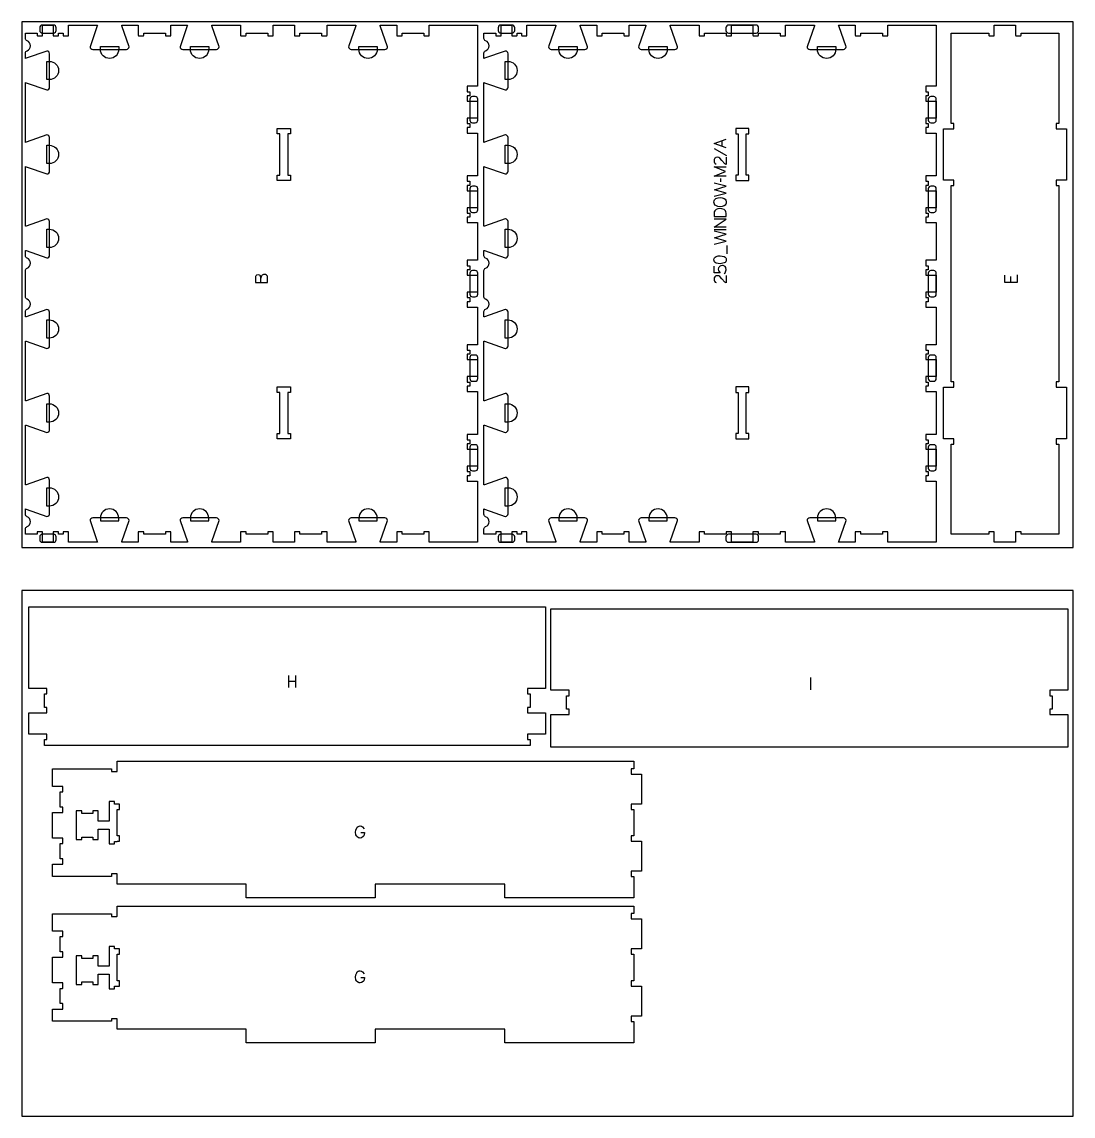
# Model space of a CAD drawing. Header units: millimetres. Extents: x -1220 to 1220, y -1930 to 4127.
# Drawn here: x -1220 to 1220, y -1930 to 610 of the extents above; entities that cross this region are included whole.
import ezdxf

# ---------------------------------------------------------------- set-up
doc = ezdxf.new("R2010")
doc.units = ezdxf.units.MM
for name, color, linetype, true_color in [('0_SHEET_SPRUCEPLY_2440X122', 1, 'Continuous', 0xff0000), ('1_ANYTOOL_1MMDEEP_LABELS_S', 2, 'Continuous', 0xffff00), ('3_ANYTOOL_CUTTHROUGH_INSID', 4, 'Continuous', 0x00ffff), ('4_ANYTOOL_CUTTHROUGH_OUTSI', 5, 'Continuous', 0x0000ff), ('5_ANYTOOL_HALF_MILL_9MM_IN', 3, 'Continuous', 0x00ff00)]:
    doc.layers.add(name, color=color, linetype=linetype, true_color=true_color)

msp = doc.modelspace()

# ---------------------------------------------------------------- linework, layer by layer
at = {"layer": '0_SHEET_SPRUCEPLY_2440X122'}
for points in [[(-1220, 610), (-1220, -610), (1220, -610), (1220, 610)], [(-1220, -710), (-1220, -1930), (1220, -1930), (1220, -710)]]:
    msp.add_lwpolyline(points, close=True, dxfattribs=at)
at = {"layer": '1_ANYTOOL_1MMDEEP_LABELS_S'}
for p, q in [((405.6, 320.8), (405.6, 334.7)), ((387, 316), (415.7, 299.9)), ((401.6, 246.7), (401.6, 238.5)), ((386.5, 127.9), (414.5, 127.9)), ((416.9, 71.3), (416.9, 90.6)), ((1074.8, 18.7), (1074.8, 5.1)), ((-601.2, -907.4), (-601.2, -935.4)), ((-584.1, -935.4), (-584.1, -907.4)), ((610.8, -912.2), (610.8, -940.2)), ((-584.1, -921.2), (-601.2, -921.2))]:
    msp.add_line(p, q, dxfattribs=at)
for points in [[(414.5, 317.6), (386.5, 327.7), (414.5, 338.1)], [(414.5, 296.2), (414.4, 279.1), (411.3, 280.6), (404.3, 288.5), (399.9, 293.5), (397.3, 295.2), (394.2, 295.7), (390.9, 295.2), (389.6, 294.4), (388.5, 293.4), (387, 290.7), (386.5, 287.4), (386.8, 284.9), (387.7, 282.7), (389.2, 280.9), (391.3, 279.5)], [(414.5, 251.5), (386.5, 251.5), (413, 262.7), (386.6, 273.9), (414.5, 273.9)], [(386.5, 205.3), (414.5, 212.5), (387.4, 220.4), (414.5, 228.3), (386.5, 235.3)], [(414.5, 133.5), (386.5, 133.5), (414.5, 152.3), (386.5, 152.3)], [(386.5, 93.9), (414.5, 101.1), (387.4, 108.9), (414.5, 116.9), (386.5, 123.9)], [(410.1, 25.9), (412, 27.6), (413.4, 29.6), (414.2, 31.8), (414.5, 34.3), (413.6, 39.7), (412.1, 41.9), (409.6, 43.5), (407.7, 44.2), (406, 44.4), (402.3, 43.9), (399.2, 42.2), (398.1, 40.9), (397.2, 39.4), (396.5, 35.7), (396.8, 33.2), (397.6, 31), (400.6, 27.1), (386.5, 27.7), (386.5, 42.9)], [(-677.7, 5.1), (-649.7, 5.1), (-649.7, 14.1), (-649.7, 16.5), (-649.8, 18.1), (-650.2, 19.5), (-651, 20.8), (-652.1, 21.8), (-654.7, 23.3), (-657.7, 23.8), (-659.5, 23.6), (-661, 23.1), (-662.2, 22.3), (-663.1, 21.1), (-664.5, 18.2), (-665.1, 14.9)], [(-665, 5.1), (-665.1, 14.9), (-666.5, 20.2), (-667.3, 21.3), (-668.5, 22), (-671.7, 22.6), (-674.3, 22.2), (-675.4, 21.7), (-676.2, 21), (-676.9, 20.1), (-677.4, 19.1), (-677.7, 16.3), (-677.7, 5.1)], [(414.5, 21.3), (414.4, 4.3), (411.3, 5.7), (404.3, 13.6), (399.9, 18.7), (397.3, 20.4), (394.2, 20.9), (390.9, 20.3), (389.6, 19.6), (388.5, 18.5), (387, 15.9), (386.5, 12.6), (386.8, 10), (387.7, 7.8), (389.2, 6.1), (391.3, 4.7)], [(1089.8, 22.7), (1089.8, 5.1), (1061.8, 5.1), (1061.8, 21.7)], [(-433.6, -1271.6), (-424.5, -1271.6), (-425.4, -1277.2), (-426.5, -1279.4), (-428, -1281.2), (-431.4, -1283.7), (-435.1, -1284.5), (-437, -1284.3), (-438.8, -1283.7), (-442.2, -1281.2), (-443.6, -1279.4), (-444.6, -1277), (-445.4, -1271), (-444.8, -1266), (-442.9, -1261.2), (-441.5, -1259.1), (-439.6, -1257.7), (-437.2, -1256.8), (-434.5, -1256.5), (-431.5, -1257), (-429.1, -1258.6), (-425.6, -1263.4)], [(-433.6, -1607.9), (-424.5, -1607.9), (-425.4, -1613.5), (-426.5, -1615.7), (-428, -1617.5), (-431.4, -1620), (-435.1, -1620.8), (-437, -1620.6), (-438.8, -1620), (-442.2, -1617.5), (-443.6, -1615.6), (-444.6, -1613.3), (-445.4, -1607.2), (-444.8, -1602.3), (-442.9, -1597.5), (-441.5, -1595.4), (-439.6, -1593.9), (-437.2, -1593.1), (-434.5, -1592.8), (-431.5, -1593.3), (-429.1, -1594.9), (-425.6, -1599.7)]]:
    msp.add_lwpolyline(points, dxfattribs=at)
for points in [[(386.2, 191.9), (386.6, 194.5), (387.6, 196.7), (391.1, 199.9), (395.8, 201.7), (400.7, 202.3), (405.4, 201.7), (410.2, 199.7), (412.3, 198.3), (413.8, 196.4), (414.7, 194.2), (415, 191.6), (414.7, 188.9), (413.8, 186.7), (412.2, 184.8), (410.1, 183.3), (405.3, 181.3), (400.4, 180.7), (395.4, 181.4), (390.7, 183.4), (388.7, 184.9), (387.3, 186.9), (386.5, 189.2)], [(386.5, 157.9), (414.5, 157.9), (414.4, 165.9), (414.1, 168.7), (413.2, 171.1), (411.8, 173), (409.8, 174.5), (405, 176.3), (399.9, 176.9), (395.6, 176.4), (391.6, 174.6), (388.1, 171.3), (387.2, 169.4)], [(386.3, 57.8), (386.6, 60.4), (387.7, 62.5), (389.3, 64.1), (391.3, 65.4), (396, 66.9), (400.9, 67.3), (410.1, 65.3), (412.2, 64.1), (413.6, 62.5), (414.5, 60.4), (414.8, 57.8), (414.5, 55.3), (413.6, 53.2), (412.1, 51.6), (410.1, 50.4), (400.8, 48.4), (396, 48.8), (391.3, 50.3), (389.3, 51.6), (387.7, 53.2), (386.6, 55.3)]]:
    msp.add_lwpolyline(points, close=True, dxfattribs=at)
at = {"layer": '3_ANYTOOL_CUTTHROUGH_INSID'}
for points in [[(-596.8, 254.5), (-596.8, 242), (-627.3, 242), (-627.3, 254.5), (-621.3, 254.5), (-621.3, 350), (-627.3, 350), (-627.3, 362.5), (-596.8, 362.5), (-596.8, 350), (-602.8, 350), (-602.8, 254.5)], [(436.9, 242), (467.4, 242), (467.4, 254.5), (461.4, 254.5), (461.4, 350), (467.4, 350), (467.4, 362.5), (436.9, 362.5), (436.9, 350), (442.9, 350), (442.9, 254.5), (436.9, 254.5)], [(-627.3, -237.5), (-596.8, -237.5), (-596.8, -250), (-602.8, -250), (-602.8, -345.5), (-596.8, -345.5), (-596.8, -358), (-627.3, -358), (-627.3, -345.5), (-621.3, -345.5), (-621.3, -250), (-627.3, -250)], [(467.4, -250), (467.4, -237.5), (436.9, -237.5), (436.9, -250), (442.9, -250), (442.9, -345.5), (436.9, -345.5), (436.9, -358), (467.4, -358), (467.4, -345.5), (461.4, -345.5), (461.4, -250)], [(-999.7, -1205.6), (-999.7, -1205.7), (-1005.2, -1205.7), (-1005.2, -1199.7), (-1017.7, -1199.7), (-1017.7, -1245.6), (-1043.2, -1245.6), (-1043.2, -1221.6), (-1055.7, -1221.6), (-1055.7, -1227.6), (-1081.2, -1227.6), (-1081.2, -1221.6), (-1093.7, -1221.6), (-1093.7, -1288.1), (-1081.2, -1288.1), (-1081.2, -1282.1), (-1055.7, -1282.1), (-1055.7, -1288.1), (-1043.2, -1288.1), (-1043.2, -1264.1), (-1017.7, -1264.1), (-1017.7, -1298.2), (-1005.2, -1298.2), (-1005.2, -1292.2), (-999.2, -1292.2), (-999.2, -1292.1), (-993.2, -1292.1), (-993.2, -1279.6), (-999.2, -1279.6), (-999.2, -1218.1), (-993.2, -1218.1), (-993.2, -1205.6)], [(-999.7, -1541.9), (-999.7, -1542), (-1005.2, -1542), (-1005.2, -1536), (-1017.7, -1536), (-1017.7, -1581.9), (-1043.2, -1581.9), (-1043.2, -1557.9), (-1055.7, -1557.9), (-1055.7, -1563.9), (-1081.2, -1563.9), (-1081.2, -1557.9), (-1093.7, -1557.9), (-1093.7, -1624.4), (-1081.2, -1624.4), (-1081.2, -1618.4), (-1055.7, -1618.4), (-1055.7, -1624.4), (-1043.2, -1624.4), (-1043.2, -1600.4), (-1017.7, -1600.4), (-1017.7, -1634.5), (-1005.2, -1634.5), (-1005.2, -1628.5), (-999.2, -1628.5), (-999.2, -1628.4), (-993.2, -1628.4), (-993.2, -1615.9), (-999.2, -1615.9), (-999.2, -1554.4), (-993.2, -1554.4), (-993.2, -1541.9)]]:
    msp.add_lwpolyline(points, close=True, dxfattribs=at)
at = {"layer": '4_ANYTOOL_CUTTHROUGH_OUTSI'}
for points in [[(-1211.8, -567.1, -0.317837), (-1208, -561.7, 0.707107), (-1208, -538.6, -0.317837), (-1211.8, -533.1), (-1211.8, -520.7), (-1210.4, -521), (-1162.1, -537.9), (-1162.1, -537.9, 0.414214), (-1155.8, -531.6), (-1155.8, -453.6, 0.414214), (-1162.1, -447.4), (-1162.1, -447.4), (-1210.4, -464.3), (-1211.8, -464.5), (-1211.8, -325.8), (-1210.4, -326.1), (-1162.1, -343), (-1162.1, -343, 0.414214), (-1155.8, -336.7), (-1155.8, -258.7, 0.414214), (-1162.1, -252.5), (-1162.1, -252.5), (-1210.4, -269.4), (-1211.8, -269.6), (-1211.8, -130.9), (-1210.4, -131.2), (-1162.1, -148.1), (-1162.1, -148.1, 0.414214), (-1155.8, -141.8), (-1155.8, -63.8, 0.414214), (-1162.1, -57.6), (-1162.1, -57.6), (-1210.4, -74.5), (-1211.8, -74.7), (-1211.8, -62.3, -0.317837), (-1208, -56.9, 0.707107), (-1208, -33.8, -0.317837), (-1211.8, -28.4), (-1211.8, 32.9, -0.317837), (-1208, 38.3, 0.707107), (-1208, 61.4, -0.317837), (-1211.8, 66.9), (-1211.8, 79.3), (-1210.4, 79), (-1162.1, 62.1), (-1162.1, 62.1, 0.414214), (-1155.8, 68.4), (-1155.8, 146.4, 0.414214), (-1162.1, 152.6), (-1162.1, 152.6), (-1210.4, 135.7), (-1211.8, 135.5), (-1211.8, 274.2), (-1210.4, 273.9), (-1162.1, 257), (-1162.1, 257, 0.414214), (-1155.8, 263.3), (-1155.8, 341.3, 0.414214), (-1162.1, 347.5), (-1162.1, 347.5), (-1210.4, 330.6), (-1211.8, 330.4), (-1211.8, 469.1), (-1210.4, 468.8), (-1162.1, 451.9), (-1162.1, 451.9, 0.414214), (-1155.8, 458.2), (-1155.8, 536.2, 0.414214), (-1162.1, 542.4), (-1162.1, 542.4), (-1210.4, 525.5), (-1211.8, 525.3), (-1211.8, 537.7, -0.317837), (-1208, 543.1, 0.707107), (-1208, 566.2, -0.317837), (-1211.8, 571.6), (-1211.8, 584), (-1184.3, 584), (-1184.3, 578.3, 0.414214), (-1184.1, 578), (-1172.1, 578, 0.414214), (-1171.8, 578.3), (-1171.8, 602), (-1147.3, 602), (-1147.3, 578.3, 0.414214), (-1147.1, 578), (-1135.1, 578, 0.414214), (-1134.8, 578.3), (-1134.8, 584), (-1124.3, 584), (-1124.3, 578.3, 0.414214), (-1124.1, 578), (-1112.1, 578, 0.414214), (-1111.8, 578.3), (-1111.8, 602), (-1044.6, 602), (-1044.9, 600.6), (-1061.8, 552.3), (-1061.8, 552.3, 0.414214), (-1055.5, 546), (-977.5, 546, 0.414214), (-971.3, 552.3), (-971.3, 552.3), (-988.2, 600.6), (-988.4, 602), (-949.8, 602), (-949.8, 578.3, 0.414214), (-949.6, 578), (-937.6, 578, 0.414214), (-937.3, 578.3), (-937.3, 584), (-886.8, 584), (-886.8, 578.3, 0.414214), (-886.6, 578), (-874.6, 578, 0.414214), (-874.3, 578.3), (-874.3, 602), (-835.7, 602), (-836, 600.6), (-852.8, 552.3), (-852.9, 552.3, 0.414214), (-846.6, 546), (-768.6, 546, 0.414214), (-762.4, 552.3), (-762.4, 552.3), (-779.3, 600.6), (-779.5, 602), (-712.3, 602), (-712.3, 578.3, 0.414214), (-712.1, 578), (-700.1, 578, 0.414214), (-699.8, 578.3), (-699.8, 584), (-649.3, 584), (-649.3, 578.3, 0.414214), (-649.1, 578), (-637.1, 578, 0.414214), (-636.8, 578.3), (-636.8, 602), (-587.3, 602), (-587.3, 578.3, 0.414214), (-587.1, 578), (-575.1, 578, 0.414214), (-574.8, 578.3), (-574.8, 584), (-524.3, 584), (-524.3, 578.3, 0.414214), (-524.1, 578), (-512.1, 578, 0.414214), (-511.8, 578.3), (-511.8, 602), (-444.6, 602), (-444.9, 600.6), (-461.8, 552.3), (-461.8, 552.3, 0.414214), (-455.5, 546), (-377.5, 546, 0.414214), (-371.3, 552.3), (-371.3, 552.3), (-388.2, 600.6), (-388.4, 602), (-349.8, 602), (-349.8, 578.3, 0.414214), (-349.6, 578), (-337.6, 578, 0.414214), (-337.3, 578.3), (-337.3, 584), (-286.8, 584), (-286.8, 578.3, 0.414214), (-286.6, 578), (-274.6, 578, 0.414214), (-274.3, 578.3), (-274.3, 602), (-162.3, 602), (-162.3, 460.5), (-186.1, 460.5, 0.414214), (-186.3, 460.3), (-186.3, 448.3, 0.414214), (-186.1, 448), (-180.3, 448), (-180.3, 438.5), (-186.1, 438.5, 0.414214), (-186.3, 438.3), (-186.3, 426.3, 0.414214), (-186.1, 426), (-162.3, 426), (-162.3, 386.5), (-186.1, 386.5, 0.414214), (-186.3, 386.3), (-186.3, 374.3, 0.414214), (-186.1, 374), (-180.3, 374), (-180.3, 364.5), (-186.1, 364.5, 0.414214), (-186.3, 364.3), (-186.3, 352.3, 0.414214), (-186.1, 352), (-162.3, 352), (-162.3, 252.5), (-186.1, 252.5, 0.414214), (-186.3, 252.3), (-186.3, 240.3, 0.414214), (-186.1, 240), (-180.3, 240), (-180.3, 230.5), (-186.1, 230.5, 0.414214), (-186.3, 230.3), (-186.3, 218.3, 0.414214), (-186.1, 218), (-162.3, 218), (-162.3, 178.5), (-186.1, 178.5, 0.414214), (-186.3, 178.3), (-186.3, 166.3, 0.414214), (-186.1, 166), (-180.3, 166), (-180.3, 156.5), (-186.1, 156.5, 0.414214), (-186.3, 156.3), (-186.3, 144.3, 0.414214), (-186.1, 144), (-162.3, 144), (-162.3, 56.5), (-186.1, 56.5, 0.414214), (-186.3, 56.3), (-186.3, 44.3, 0.414214), (-186.1, 44), (-180.3, 44), (-180.3, 34.5), (-186.1, 34.5, 0.414214), (-186.3, 34.3), (-186.3, 22.3, 0.414214), (-186.1, 22), (-162.3, 22), (-162.3, -17.5), (-186.1, -17.5, 0.414214), (-186.3, -17.7), (-186.3, -29.7, 0.414214), (-186.1, -30), (-180.3, -30), (-180.3, -39.5), (-186.1, -39.5, 0.414214), (-186.3, -39.7), (-186.3, -51.7, 0.414214), (-186.1, -52), (-162.3, -52), (-162.3, -139.5), (-186.1, -139.5, 0.414214), (-186.3, -139.7), (-186.3, -151.7, 0.414214), (-186.1, -152), (-180.3, -152), (-180.3, -161.5), (-186.1, -161.5, 0.414214), (-186.3, -161.7), (-186.3, -173.7, 0.414214), (-186.1, -174), (-162.3, -174), (-162.3, -213.5), (-186.1, -213.5, 0.414214), (-186.3, -213.7), (-186.3, -225.7, 0.414214), (-186.1, -226), (-180.3, -226), (-180.3, -235.5), (-186.1, -235.5, 0.414214), (-186.3, -235.7), (-186.3, -247.7, 0.414214), (-186.1, -248), (-162.3, -248), (-162.3, -347.5), (-186.1, -347.5, 0.414214), (-186.3, -347.7), (-186.3, -359.7, 0.414214), (-186.1, -360), (-180.3, -360), (-180.3, -369.5), (-186.1, -369.5, 0.414214), (-186.3, -369.7), (-186.3, -381.7, 0.414214), (-186.1, -382), (-162.3, -382), (-162.3, -421.5), (-186.1, -421.5, 0.414214), (-186.3, -421.7), (-186.3, -433.7, 0.414214), (-186.1, -434), (-180.3, -434), (-180.3, -443.5), (-186.1, -443.5, 0.414214), (-186.3, -443.7), (-186.3, -455.7, 0.414214), (-186.1, -456), (-162.3, -456), (-162.3, -597.5), (-274.3, -597.5), (-274.3, -573.7, 0.414214), (-274.6, -573.5), (-286.6, -573.5, 0.414214), (-286.8, -573.7), (-286.8, -579.5), (-337.3, -579.5), (-337.3, -573.7, 0.414214), (-337.6, -573.5), (-349.6, -573.5, 0.414214), (-349.8, -573.7), (-349.8, -597.5), (-388.4, -597.5), (-388.2, -596.1), (-371.3, -547.8), (-371.3, -547.7, 0.414214), (-377.5, -541.5), (-455.5, -541.5, 0.414214), (-461.8, -547.7), (-461.8, -547.8), (-444.9, -596.1), (-444.6, -597.5), (-511.8, -597.5), (-511.8, -573.7, 0.414214), (-512.1, -573.5), (-524.1, -573.5, 0.414214), (-524.3, -573.7), (-524.3, -579.5), (-574.8, -579.5), (-574.8, -573.7, 0.414214), (-575.1, -573.5), (-587.1, -573.5, 0.414214), (-587.3, -573.7), (-587.3, -597.5), (-636.8, -597.5), (-636.8, -573.7, 0.414214), (-637.1, -573.5), (-649.1, -573.5, 0.414214), (-649.3, -573.7), (-649.3, -579.5), (-699.8, -579.5), (-699.8, -573.7, 0.414214), (-700.1, -573.5), (-712.1, -573.5, 0.414214), (-712.3, -573.7), (-712.3, -597.5), (-779.5, -597.5), (-779.3, -596.1), (-762.4, -547.8), (-762.4, -547.7, 0.414214), (-768.6, -541.5), (-846.6, -541.5, 0.414214), (-852.9, -547.7), (-852.8, -547.8), (-835.9, -596.1), (-835.7, -597.5), (-874.3, -597.5), (-874.3, -573.7, 0.414214), (-874.6, -573.5), (-886.6, -573.5, 0.414214), (-886.8, -573.7), (-886.8, -579.5), (-937.3, -579.5), (-937.3, -573.7, 0.414214), (-937.6, -573.5), (-949.6, -573.5, 0.414214), (-949.8, -573.7), (-949.8, -597.5), (-988.4, -597.5), (-988.2, -596.1), (-971.3, -547.8), (-971.3, -547.7, 0.414214), (-977.5, -541.5), (-1055.5, -541.5, 0.414214), (-1061.8, -547.7), (-1061.8, -547.8), (-1044.9, -596.1), (-1044.6, -597.5), (-1111.8, -597.5), (-1111.8, -573.7, 0.414214), (-1112.1, -573.5), (-1124.1, -573.5, 0.414214), (-1124.3, -573.7), (-1124.3, -579.5), (-1134.8, -579.5), (-1134.8, -573.7, 0.414214), (-1135.1, -573.5), (-1147.1, -573.5, 0.414214), (-1147.3, -573.7), (-1147.3, -597.5), (-1171.8, -597.5), (-1171.8, -573.7, 0.414214), (-1172.1, -573.5), (-1184.1, -573.5, 0.414214), (-1184.3, -573.7), (-1184.3, -579.5), (-1211.8, -579.5)], [(19.6, 602), (19.4, 600.6), (2.5, 552.3), (2.5, 552.3, 0.414214), (8.7, 546), (86.7, 546, 0.414214), (93, 552.3), (93, 552.3), (76.1, 600.6), (75.8, 602), (114.4, 602), (114.4, 578.3, 0.414214), (114.7, 578), (126.7, 578, 0.414214), (126.9, 578.3), (126.9, 584), (177.4, 584), (177.4, 578.3, 0.414214), (177.7, 578), (189.7, 578, 0.414214), (189.9, 578.3), (189.9, 602), (228.5, 602), (228.3, 600.6), (211.4, 552.3), (211.4, 552.3, 0.414214), (217.6, 546), (295.6, 546, 0.414214), (301.9, 552.3), (301.9, 552.3), (285, 600.6), (284.8, 602), (351.9, 602), (351.9, 578.3, 0.414214), (352.2, 578), (364.2, 578, 0.414214), (364.4, 578.3), (364.4, 584), (414.9, 584), (414.9, 578.3, 0.414214), (415.2, 578), (427.2, 578, 0.414214), (427.4, 578.3), (427.4, 602), (476.9, 602), (476.9, 578.3, 0.414214), (477.2, 578), (489.2, 578, 0.414214), (489.4, 578.3), (489.4, 584), (539.9, 584), (539.9, 578.3, 0.414214), (540.2, 578), (552.2, 578, 0.414214), (552.4, 578.3), (552.4, 602), (619.6, 602), (619.4, 600.6), (602.5, 552.3), (602.5, 552.3, 0.414214), (608.7, 546), (686.7, 546, 0.414214), (693, 552.3), (693, 552.3), (676.1, 600.6), (675.8, 602), (714.4, 602), (714.4, 578.3, 0.414214), (714.7, 578), (726.7, 578, 0.414214), (726.9, 578.3), (726.9, 584), (777.4, 584), (777.4, 578.3, 0.414214), (777.7, 578), (789.7, 578, 0.414214), (789.9, 578.3), (789.9, 602), (901.9, 602), (901.9, 460.5), (878.2, 460.5, 0.414214), (877.9, 460.3), (877.9, 448.3, 0.414214), (878.2, 448), (883.9, 448), (883.9, 438.5), (878.2, 438.5, 0.414214), (877.9, 438.3), (877.9, 426.3, 0.414214), (878.2, 426), (901.9, 426), (901.9, 386.5), (878.2, 386.5, 0.414214), (877.9, 386.3), (877.9, 374.3, 0.414214), (878.2, 374), (883.9, 374), (883.9, 364.5), (878.2, 364.5, 0.414214), (877.9, 364.3), (877.9, 352.3, 0.414214), (878.2, 352), (901.9, 352), (901.9, 252.5), (878.2, 252.5, 0.414214), (877.9, 252.3), (877.9, 240.3, 0.414214), (878.2, 240), (883.9, 240), (883.9, 230.5), (878.2, 230.5, 0.414214), (877.9, 230.3), (877.9, 218.3, 0.414214), (878.2, 218), (901.9, 218), (901.9, 178.5), (878.2, 178.5, 0.414214), (877.9, 178.3), (877.9, 166.3, 0.414214), (878.2, 166), (883.9, 166), (883.9, 156.5), (878.2, 156.5, 0.414214), (877.9, 156.3), (877.9, 144.3, 0.414214), (878.2, 144), (901.9, 144), (901.9, 56.5), (878.2, 56.5, 0.414214), (877.9, 56.3), (877.9, 44.3, 0.414214), (878.2, 44), (883.9, 44), (883.9, 34.5), (878.2, 34.5, 0.414214), (877.9, 34.3), (877.9, 22.3, 0.414214), (878.2, 22), (901.9, 22), (901.9, -17.5), (878.2, -17.5, 0.414214), (877.9, -17.7), (877.9, -29.7, 0.414214), (878.2, -30), (883.9, -30), (883.9, -39.5), (878.2, -39.5, 0.414214), (877.9, -39.7), (877.9, -51.7, 0.414214), (878.2, -52), (901.9, -52), (901.9, -139.5), (878.2, -139.5, 0.414214), (877.9, -139.7), (877.9, -151.7, 0.414214), (878.2, -152), (883.9, -152), (883.9, -161.5), (878.2, -161.5, 0.414214), (877.9, -161.7), (877.9, -173.7, 0.414214), (878.2, -174), (901.9, -174), (901.9, -213.5), (878.2, -213.5, 0.414214), (877.9, -213.7), (877.9, -225.7, 0.414214), (878.2, -226), (883.9, -226), (883.9, -235.5), (878.2, -235.5, 0.414214), (877.9, -235.7), (877.9, -247.7, 0.414214), (878.2, -248), (901.9, -248), (901.9, -347.5), (878.2, -347.5, 0.414214), (877.9, -347.7), (877.9, -359.7, 0.414214), (878.2, -360), (883.9, -360), (883.9, -369.5), (878.2, -369.5, 0.414214), (877.9, -369.7), (877.9, -381.7, 0.414214), (878.2, -382), (901.9, -382), (901.9, -421.5), (878.2, -421.5, 0.414214), (877.9, -421.7), (877.9, -433.7, 0.414214), (878.2, -434), (883.9, -434), (883.9, -443.5), (878.2, -443.5, 0.414214), (877.9, -443.7), (877.9, -455.7, 0.414214), (878.2, -456), (901.9, -456), (901.9, -597.5), (789.9, -597.5), (789.9, -573.7, 0.414214), (789.7, -573.5), (777.7, -573.5, 0.414214), (777.4, -573.7), (777.4, -579.5), (726.9, -579.5), (726.9, -573.7, 0.414214), (726.7, -573.5), (714.7, -573.5, 0.414214), (714.4, -573.7), (714.4, -597.5), (675.8, -597.5), (676.1, -596.1), (693, -547.8), (693, -547.7, 0.414214), (686.7, -541.5), (608.7, -541.5, 0.414214), (602.5, -547.7), (602.5, -547.8), (619.4, -596.1), (619.6, -597.5), (552.4, -597.5), (552.4, -573.7, 0.414214), (552.2, -573.5), (540.2, -573.5, 0.414214), (539.9, -573.7), (539.9, -579.5), (489.4, -579.5), (489.4, -573.7, 0.414214), (489.2, -573.5), (477.2, -573.5, 0.414214), (476.9, -573.7), (476.9, -597.5), (427.4, -597.5), (427.4, -573.7, 0.414214), (427.2, -573.5), (415.2, -573.5, 0.414214), (414.9, -573.7), (414.9, -579.5), (364.4, -579.5), (364.4, -573.7, 0.414214), (364.2, -573.5), (352.2, -573.5, 0.414214), (351.9, -573.7), (351.9, -597.5), (284.8, -597.5), (285, -596.1), (301.9, -547.8), (301.9, -547.7, 0.414214), (295.6, -541.5), (217.6, -541.5, 0.414214), (211.4, -547.7), (211.4, -547.8), (228.3, -596.1), (228.5, -597.5), (189.9, -597.5), (189.9, -573.7, 0.414214), (189.7, -573.5), (177.7, -573.5, 0.414214), (177.4, -573.7), (177.4, -579.5), (126.9, -579.5), (126.9, -573.7, 0.414214), (126.7, -573.5), (114.7, -573.5, 0.414214), (114.4, -573.7), (114.4, -597.5), (75.8, -597.5), (76.1, -596.1), (93, -547.8), (93, -547.7, 0.414214), (86.7, -541.5), (8.7, -541.5, 0.414214), (2.5, -547.7), (2.5, -547.8), (19.4, -596.1), (19.6, -597.5), (-47.6, -597.5), (-47.6, -573.7, 0.414214), (-47.8, -573.5), (-59.8, -573.5, 0.414214), (-60.1, -573.7), (-60.1, -579.5), (-70.6, -579.5), (-70.6, -573.7, 0.414214), (-70.8, -573.5), (-82.8, -573.5, 0.414214), (-83.1, -573.7), (-83.1, -597.5), (-107.6, -597.5), (-107.6, -573.7, 0.414214), (-107.8, -573.5), (-119.8, -573.5, 0.414214), (-120.1, -573.7), (-120.1, -579.5), (-147.6, -579.5), (-147.6, -567.1, -0.317837), (-143.7, -561.7, 0.707107), (-143.7, -538.6, -0.317837), (-147.6, -533.1), (-147.6, -520.7), (-146.2, -521), (-97.9, -537.9), (-97.8, -537.9, 0.414214), (-91.6, -531.6), (-91.6, -453.6, 0.414214), (-97.8, -447.4), (-97.9, -447.4), (-146.2, -464.3), (-147.6, -464.5), (-147.6, -325.8), (-146.2, -326.1), (-97.9, -343), (-97.8, -343, 0.414214), (-91.6, -336.7), (-91.6, -258.7, 0.414214), (-97.8, -252.5), (-97.9, -252.5), (-146.2, -269.4), (-147.6, -269.6), (-147.6, -130.9), (-146.2, -131.2), (-97.9, -148.1), (-97.8, -148.1, 0.414214), (-91.6, -141.8), (-91.6, -63.8, 0.414214), (-97.8, -57.6), (-97.9, -57.6), (-146.2, -74.5), (-147.6, -74.7), (-147.6, -62.3, -0.317837), (-143.7, -56.9, 0.707107), (-143.7, -33.8, -0.317837), (-147.6, -28.4), (-147.6, 32.9, -0.317837), (-143.7, 38.3, 0.707107), (-143.7, 61.4, -0.317837), (-147.6, 66.9), (-147.6, 79.3), (-146.2, 79), (-97.9, 62.1), (-97.8, 62.1, 0.414214), (-91.6, 68.4), (-91.6, 146.4, 0.414214), (-97.8, 152.6), (-97.9, 152.6), (-146.2, 135.7), (-147.6, 135.5), (-147.6, 274.2), (-146.2, 273.9), (-97.9, 257), (-97.8, 257, 0.414214), (-91.6, 263.3), (-91.6, 341.3, 0.414214), (-97.8, 347.5), (-97.9, 347.5), (-146.2, 330.6), (-147.6, 330.4), (-147.6, 469.1), (-146.2, 468.8), (-97.9, 451.9), (-97.8, 451.9, 0.414214), (-91.6, 458.2), (-91.6, 536.2, 0.414214), (-97.8, 542.4), (-97.9, 542.4), (-146.2, 525.5), (-147.6, 525.3), (-147.6, 537.7, -0.317837), (-143.7, 543.1, 0.707107), (-143.7, 566.2, -0.317837), (-147.6, 571.6), (-147.6, 584), (-120.1, 584), (-120.1, 578.3, 0.414214), (-119.8, 578), (-107.8, 578, 0.414214), (-107.6, 578.3), (-107.6, 602), (-83.1, 602), (-83.1, 578.3, 0.414214), (-82.8, 578), (-70.8, 578, 0.414214), (-70.6, 578.3), (-70.6, 584), (-60.1, 584), (-60.1, 578.3, 0.414214), (-59.8, 578), (-47.8, 578, 0.414214), (-47.6, 578.3), (-47.6, 602)], [(942.8, 230, 0.414214), (943.1, 230.3), (943.1, 242.3, 0.414214), (942.8, 242.5), (919.1, 242.5), (919.1, 362), (942.8, 362, 0.414214), (943.1, 362.3), (943.1, 374.3, 0.414214), (942.8, 374.5), (937.1, 374.5), (937.1, 584), (1024.6, 584), (1024.6, 578.3, 0.414214), (1024.8, 578), (1036.8, 578, 0.414214), (1037.1, 578.3), (1037.1, 602), (1086.6, 602), (1086.6, 578.3, 0.414214), (1086.8, 578), (1098.8, 578, 0.414214), (1099.1, 578.3), (1099.1, 584), (1186.6, 584), (1186.6, 374.5), (1180.8, 374.5, 0.414214), (1180.6, 374.3), (1180.6, 362.3, 0.414214), (1180.8, 362), (1204.6, 362), (1204.6, 242.5), (1180.8, 242.5, 0.414214), (1180.6, 242.3), (1180.6, 230.3, 0.414214), (1180.8, 230), (1186.6, 230), (1186.6, -225.5), (1180.8, -225.5, 0.414214), (1180.6, -225.7), (1180.6, -237.7, 0.414214), (1180.8, -238), (1204.6, -238), (1204.6, -357.5), (1180.8, -357.5, 0.414214), (1180.6, -357.7), (1180.6, -369.7, 0.414214), (1180.8, -370), (1186.6, -370), (1186.6, -579.5), (1099.1, -579.5), (1099.1, -573.7, 0.414214), (1098.8, -573.5), (1086.8, -573.5, 0.414214), (1086.6, -573.7), (1086.6, -597.5), (1037.1, -597.5), (1037.1, -573.7, 0.414214), (1036.8, -573.5), (1024.8, -573.5, 0.414214), (1024.6, -573.7), (1024.6, -579.5), (937.1, -579.5), (937.1, -370), (942.8, -370, 0.414214), (943.1, -369.7), (943.1, -357.7, 0.414214), (942.8, -357.5), (919.1, -357.5), (919.1, -238), (942.8, -238, 0.414214), (943.1, -237.7), (943.1, -225.7, 0.414214), (942.8, -225.5), (937.1, -225.5), (937.1, 230)], [(-46, -1043.6, 0.414214), (-46.3, -1043.9), (-46.3, -1055.9, 0.414214), (-46, -1056.1), (-40.3, -1056.1), (-40.3, -1069.6), (-1167.8, -1069.6), (-1167.8, -1056.1), (-1162, -1056.1, 0.414214), (-1161.8, -1055.9), (-1161.8, -1043.9, 0.414214), (-1162, -1043.6), (-1203.8, -1043.6), (-1203.8, -994.1), (-1162, -994.1, 0.414214), (-1161.8, -993.9), (-1161.8, -981.9, 0.414214), (-1162, -981.6), (-1167.8, -981.6), (-1167.8, -950.1), (-1162, -950.1, 0.414214), (-1161.8, -949.9), (-1161.8, -937.9, 0.414214), (-1162, -937.6), (-1203.8, -937.6), (-1203.8, -748.1), (-4.3, -748.1), (-4.3, -937.6), (-46, -937.6, 0.414214), (-46.3, -937.9), (-46.3, -949.9, 0.414214), (-46, -950.1), (-40.3, -950.1), (-40.3, -981.6), (-46, -981.6, 0.414214), (-46.3, -981.9), (-46.3, -993.9, 0.414214), (-46, -994.1), (-4.3, -994.1), (-4.3, -1043.6)], [(1165.9, -998.1), (1207.6, -998.1), (1207.6, -1073.6), (8.1, -1073.6), (8.1, -998.1), (49.9, -998.1, 0.414214), (50.1, -997.8), (50.1, -985.8, 0.414214), (49.9, -985.6), (44.1, -985.6), (44.1, -954.1), (49.9, -954.1, 0.414214), (50.1, -953.8), (50.1, -941.8, 0.414214), (49.9, -941.6), (8.1, -941.6), (8.1, -752.1), (1207.6, -752.1), (1207.6, -941.6), (1165.9, -941.6, 0.414214), (1165.6, -941.8), (1165.6, -953.8, 0.414214), (1165.9, -954.1), (1171.6, -954.1), (1171.6, -985.6), (1165.9, -985.6, 0.414214), (1165.6, -985.8), (1165.6, -997.8, 0.414214)], [(-399.7, -1423.6), (-699.2, -1423.6), (-699.2, -1391.9, 0.414214), (-699.5, -1391.6), (-999.2, -1391.6), (-999.2, -1367.9, 0.414214), (-999.5, -1367.6), (-1011.5, -1367.6, 0.414214), (-1011.7, -1367.9), (-1011.7, -1373.6), (-1149.2, -1373.6), (-1149.2, -1345.1), (-1125.5, -1345.1, 0.414214), (-1125.2, -1344.9), (-1125.2, -1332.9, 0.414214), (-1125.5, -1332.6), (-1131.2, -1332.6), (-1131.2, -1297.1), (-1125.5, -1297.1, 0.414214), (-1125.2, -1296.9), (-1125.2, -1284.9, 0.414214), (-1125.5, -1284.6), (-1149.2, -1284.6), (-1149.2, -1225.1), (-1125.5, -1225.1, 0.414214), (-1125.2, -1224.9), (-1125.2, -1212.9, 0.414214), (-1125.5, -1212.6), (-1131.2, -1212.6), (-1131.2, -1177.1), (-1125.5, -1177.1, 0.414214), (-1125.2, -1176.9), (-1125.2, -1164.9, 0.414214), (-1125.5, -1164.6), (-1149.2, -1164.6), (-1149.2, -1124.1), (-1011.7, -1124.1), (-1011.7, -1129.9, 0.414214), (-1011.5, -1130.1), (-999.5, -1130.1, 0.414214), (-999.2, -1129.9), (-999.2, -1106.1), (200.3, -1106.1), (200.3, -1123.6), (194.5, -1123.6, 0.414214), (194.3, -1123.9), (194.3, -1135.9, 0.414214), (194.5, -1136.1), (218.3, -1136.1), (218.3, -1205.6), (194.5, -1205.6, 0.414214), (194.3, -1205.9), (194.3, -1217.9, 0.414214), (194.5, -1218.1), (200.3, -1218.1), (200.3, -1279.6), (194.5, -1279.6, 0.414214), (194.3, -1279.9), (194.3, -1291.9, 0.414214), (194.5, -1292.1), (218.3, -1292.1), (218.3, -1361.6), (194.5, -1361.6, 0.414214), (194.3, -1361.9), (194.3, -1373.9, 0.414214), (194.5, -1374.1), (200.3, -1374.1), (200.3, -1423.6), (-99.2, -1423.6), (-99.2, -1391.9, 0.414214), (-99.5, -1391.6), (-399.5, -1391.6, 0.414214), (-399.7, -1391.9)], [(-399.7, -1759.9), (-699.2, -1759.9), (-699.2, -1728.2, 0.414214), (-699.5, -1727.9), (-999.2, -1727.9), (-999.2, -1704.2, 0.414214), (-999.5, -1703.9), (-1011.5, -1703.9, 0.414214), (-1011.7, -1704.2), (-1011.7, -1709.9), (-1149.2, -1709.9), (-1149.2, -1681.4), (-1125.5, -1681.4, 0.414214), (-1125.2, -1681.2), (-1125.2, -1669.2, 0.414214), (-1125.5, -1668.9), (-1131.2, -1668.9), (-1131.2, -1633.4), (-1125.5, -1633.4, 0.414214), (-1125.2, -1633.2), (-1125.2, -1621.2, 0.414214), (-1125.5, -1620.9), (-1149.2, -1620.9), (-1149.2, -1561.4), (-1125.5, -1561.4, 0.414214), (-1125.2, -1561.2), (-1125.2, -1549.2, 0.414214), (-1125.5, -1548.9), (-1131.2, -1548.9), (-1131.2, -1513.4), (-1125.5, -1513.4, 0.414214), (-1125.2, -1513.2), (-1125.2, -1501.2, 0.414214), (-1125.5, -1500.9), (-1149.2, -1500.9), (-1149.2, -1460.4), (-1011.7, -1460.4), (-1011.7, -1466.2, 0.414214), (-1011.5, -1466.4), (-999.5, -1466.4, 0.414214), (-999.2, -1466.2), (-999.2, -1442.4), (200.3, -1442.4), (200.3, -1459.9), (194.5, -1459.9, 0.414214), (194.3, -1460.2), (194.3, -1472.2, 0.414214), (194.5, -1472.4), (218.3, -1472.4), (218.3, -1541.9), (194.5, -1541.9, 0.414214), (194.3, -1542.2), (194.3, -1554.2, 0.414214), (194.5, -1554.4), (200.3, -1554.4), (200.3, -1615.9), (194.5, -1615.9, 0.414214), (194.3, -1616.2), (194.3, -1628.2, 0.414214), (194.5, -1628.4), (218.3, -1628.4), (218.3, -1697.9), (194.5, -1697.9, 0.414214), (194.3, -1698.2), (194.3, -1710.2, 0.414214), (194.5, -1710.4), (200.3, -1710.4), (200.3, -1759.9), (-99.2, -1759.9), (-99.2, -1728.2, 0.414214), (-99.5, -1727.9), (-399.5, -1727.9, 0.414214), (-399.7, -1728.2)]]:
    msp.add_lwpolyline(points, format="xyb", close=True, dxfattribs=at)
at = {"layer": '5_ANYTOOL_HALF_MILL_9MM_IN'}
for points in [[(-1172.7, 602.5, 0.414214), (-1178.7, 596.5), (-1178.7, 590, 0.414214), (-1172.7, 584), (-1146.4, 584, 0.414214), (-1140.4, 590), (-1140.4, 596.5, 0.414214), (-1146.4, 602.5)], [(-108.4, 602.5, 0.414214), (-114.4, 596.5), (-114.4, 590, 0.414214), (-108.4, 584), (-82.2, 584, 0.414214), (-76.2, 590), (-76.2, 596.5, 0.414214), (-82.2, 602.5)], [(420.3, 602.5, 0.414214), (414.3, 596.5), (414.3, 590, 0.414214), (420.3, 584), (484.1, 584, 0.414214), (490.1, 590), (490.1, 596.5, 0.414214), (484.1, 602.5)], [(-995.3, 546.3, -1), (-1037.8, 546.3), (-1037.8, 552.5), (-995.3, 552.5)], [(-786.4, 546.3, -1), (-828.9, 546.3), (-828.9, 552.5), (-786.4, 552.5)], [(-395.3, 546.3, -1), (-437.8, 546.3), (-437.8, 552.5), (-395.3, 552.5)], [(69, 546.3, -1), (26.5, 546.3), (26.5, 552.5), (69, 552.5)], [(277.9, 546.3, -1), (235.4, 546.3), (235.4, 552.5), (277.9, 552.5)], [(669, 546.3, -1), (626.5, 546.3), (626.5, 552.5), (669, 552.5)], [(-1156.1, 518.4, -1), (-1156.1, 475.9), (-1162.3, 475.9), (-1162.3, 518.4)], [(-91.8, 518.4, -1), (-91.8, 475.9), (-98.1, 475.9), (-98.1, 518.4)], [(-174.3, 436.6, 0.414214), (-180.3, 430.6), (-180.3, 381.9, 0.414214), (-174.3, 375.9), (-167.8, 375.9, 0.414214), (-161.8, 381.9), (-161.8, 430.6, 0.414214), (-167.8, 436.6)], [(889.9, 436.6, 0.414214), (883.9, 430.6), (883.9, 381.9, 0.414214), (889.9, 375.9), (896.4, 375.9, 0.414214), (902.4, 381.9), (902.4, 430.6, 0.414214), (896.4, 436.6)], [(-1156.1, 323.5, -1), (-1156.1, 281), (-1162.3, 281), (-1162.3, 323.5)], [(-91.8, 323.5, -1), (-91.8, 281), (-98.1, 281), (-98.1, 323.5)], [(-174.3, 228.6, 0.414214), (-180.3, 222.6), (-180.3, 173.9, 0.414214), (-174.3, 167.9), (-167.8, 167.9, 0.414214), (-161.8, 173.9), (-161.8, 222.6, 0.414214), (-167.8, 228.6)], [(889.9, 228.6, 0.414214), (883.9, 222.6), (883.9, 173.9, 0.414214), (889.9, 167.9), (896.4, 167.9, 0.414214), (902.4, 173.9), (902.4, 222.6, 0.414214), (896.4, 228.6)], [(-1156.1, 128.6, -1), (-1156.1, 86.1), (-1162.3, 86.1), (-1162.3, 128.6)], [(-91.8, 128.6, -1), (-91.8, 86.1), (-98.1, 86.1), (-98.1, 128.6)], [(-174.3, 32.6, 0.414214), (-180.3, 26.6), (-180.3, -22.1, 0.414214), (-174.3, -28.1), (-167.8, -28.1, 0.414214), (-161.8, -22.1), (-161.8, 26.6, 0.414214), (-167.8, 32.6)], [(889.9, 32.6, 0.414214), (883.9, 26.6), (883.9, -22.1, 0.414214), (889.9, -28.1), (896.4, -28.1, 0.414214), (902.4, -22.1), (902.4, 26.6, 0.414214), (896.4, 32.6)], [(-1156.1, -81.6, -1), (-1156.1, -124.1), (-1162.3, -124.1), (-1162.3, -81.6)], [(-91.8, -81.6, -1), (-91.8, -124.1), (-98.1, -124.1), (-98.1, -81.6)], [(-174.3, -163.4, 0.414214), (-180.3, -169.4), (-180.3, -218.1, 0.414214), (-174.3, -224.1), (-167.8, -224.1, 0.414214), (-161.8, -218.1), (-161.8, -169.4, 0.414214), (-167.8, -163.4)], [(889.9, -163.4, 0.414214), (883.9, -169.4), (883.9, -218.1, 0.414214), (889.9, -224.1), (896.4, -224.1, 0.414214), (902.4, -218.1), (902.4, -169.4, 0.414214), (896.4, -163.4)], [(-1156.1, -276.5, -1), (-1156.1, -319), (-1162.3, -319), (-1162.3, -276.5)], [(-91.8, -276.5, -1), (-91.8, -319), (-98.1, -319), (-98.1, -276.5)], [(-174.3, -371.4, 0.414214), (-180.3, -377.4), (-180.3, -426.1, 0.414214), (-174.3, -432.1), (-167.8, -432.1, 0.414214), (-161.8, -426.1), (-161.8, -377.4, 0.414214), (-167.8, -371.4)], [(889.9, -371.4, 0.414214), (883.9, -377.4), (883.9, -426.1, 0.414214), (889.9, -432.1), (896.4, -432.1, 0.414214), (902.4, -426.1), (902.4, -377.4, 0.414214), (896.4, -371.4)], [(-1156.1, -471.4, -1), (-1156.1, -513.9), (-1162.3, -513.9), (-1162.3, -471.4)], [(-91.8, -471.4, -1), (-91.8, -513.9), (-98.1, -513.9), (-98.1, -471.4)], [(-995.3, -541.7, 1), (-1037.8, -541.7), (-1037.8, -548), (-995.3, -548)], [(-786.4, -541.7, 1), (-828.9, -541.7), (-828.9, -548), (-786.4, -548)], [(-395.3, -541.7, 1), (-437.8, -541.7), (-437.8, -548), (-395.3, -548)], [(69, -541.7, 1), (26.5, -541.7), (26.5, -548), (69, -548)], [(277.9, -541.7, 1), (235.4, -541.7), (235.4, -548), (277.9, -548)], [(669, -541.7, 1), (626.5, -541.7), (626.5, -548), (669, -548)], [(-1172.7, -579.5, 0.414214), (-1178.7, -585.5), (-1178.7, -592, 0.414214), (-1172.7, -598), (-1146.4, -598, 0.414214), (-1140.4, -592), (-1140.4, -585.5, 0.414214), (-1146.4, -579.5)], [(-108.4, -579.5, 0.414214), (-114.4, -585.5), (-114.4, -592, 0.414214), (-108.4, -598), (-82.2, -598, 0.414214), (-76.2, -592), (-76.2, -585.5, 0.414214), (-82.2, -579.5)], [(420.3, -579.5, 0.414214), (414.3, -585.5), (414.3, -592, 0.414214), (420.3, -598), (484.1, -598, 0.414214), (490.1, -592), (490.1, -585.5, 0.414214), (484.1, -579.5)]]:
    msp.add_lwpolyline(points, format="xyb", close=True, dxfattribs=at)

doc.saveas('drawing.dxf')
